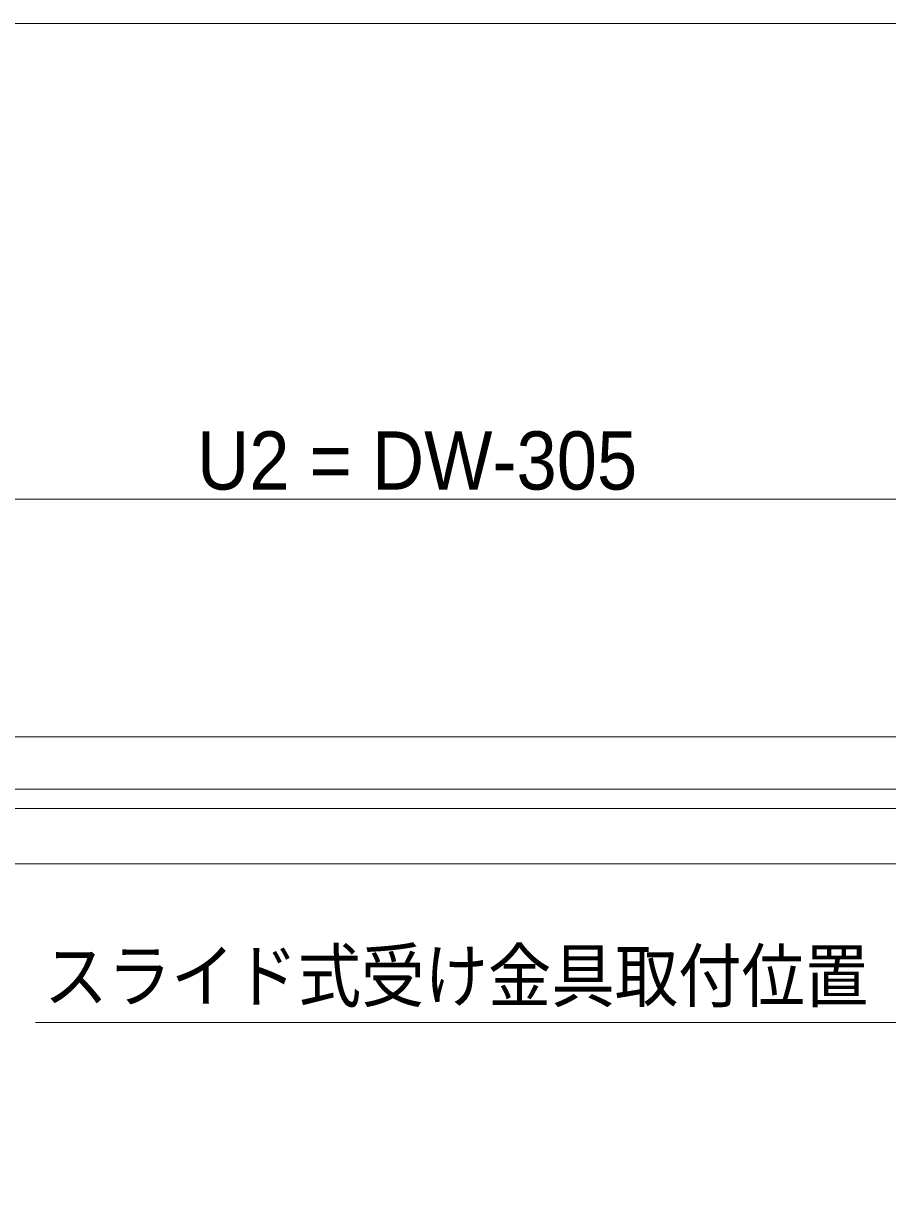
# Model space of a CAD drawing. Units: millimetres, scale not verified. Extents: x -6062 to 6062, y -3045 to 3045.
# Drawn here: x -4589 to -4044, y 109 to 850 of the extents above; entities that cross this region are included whole.
import ezdxf
from ezdxf.enums import TextEntityAlignment as Align

# ---------------------------------------------------------------- set-up
doc = ezdxf.new("R2010")
doc.units = ezdxf.units.MM
doc.header["$LTSCALE"] = 20
for name, color, linetype, lineweight in [('0-0_2寸法-1', 7, 'Continuous', 9), ('0-3_2寸法-3', 7, 'Continuous', 9), ('0-4_3一般', 7, 'Continuous', 9)]:
    doc.layers.add(name, color=color, linetype=linetype, lineweight=lineweight)
doc.styles.add('ＭＳ ゴシック', font='')
doc.styles.add('ＭＳ Ｐゴシック', font='')
doc.styles.get('ＭＳ ゴシック').set_extended_font_data('MS Gothic')
doc.styles.get('ＭＳ Ｐゴシック').set_extended_font_data('MS PGothic')

# ---------------------------------------------------------------- blocks, each defined once
blk = doc.blocks.new('グループ-112')
at = {"layer": '0-4_3一般'}
blk.add_line((-61696.5, 8000), (13223.5, 8000), dxfattribs=at)
blk = doc.blocks.new('グループ-113')
at = {"layer": '0-4_3一般'}
blk.add_line((-59680, 6400), (-36320, 6400), dxfattribs=at)
blk.add_lwpolyline([(11350, 7340), (-59990, 7340), (-59990, 8000), (11350, 8000)], close=True, dxfattribs=at)
blk.add_lwpolyline([(-60000, -38740), (-60000, 7100), (-36000, 7100)], dxfattribs=at)
blk = doc.blocks.new('グループ-114')
at = {"layer": '0-4_3一般'}
for name in ['グループ-112', 'グループ-113']:
    blk.add_blockref(name, (0, 0), dxfattribs=at)

msp = doc.modelspace()

# ---------------------------------------------------------------- linework, layer by layer
at = {"layer": '0-0_2寸法-1'}
for p, q in [((-1225.21, 850), (-4781.79, 850)), ((-3905.21, 550), (-4774.79, 550))]:
    msp.add_line(p, q, dxfattribs=at)
at = {"layer": '0-3_2寸法-3'}
msp.add_lwpolyline([(-4580.91, 220), (-3978.98, 220), (-3882.5, 387.1)], dxfattribs=at)

# ---------------------------------------------------------------- block references
at = {"layer": '0-4_3一般', "xscale": 0.05, "yscale": 0.05}
msp.add_blockref('グループ-114', (-1787.5, 0), dxfattribs=at)

# ---------------------------------------------------------------- texts
at = {"layer": '0-0_2寸法-1', "style": 'ＭＳ Ｐゴシック', "width": 0.95}
msp.add_text('U2 = DW-305', height=36.69, dxfattribs=at).set_placement((-4479.18, 545.04), align=Align.BOTTOM_LEFT)
at = {"layer": '0-3_2寸法-3', "style": 'ＭＳ ゴシック', "width": 0.9}
msp.add_text('スライド式受け金具取付位置', height=32.55, dxfattribs=at).set_placement((-4575.5, 223.34), align=Align.BOTTOM_LEFT)

doc.saveas('drawing.dxf')
